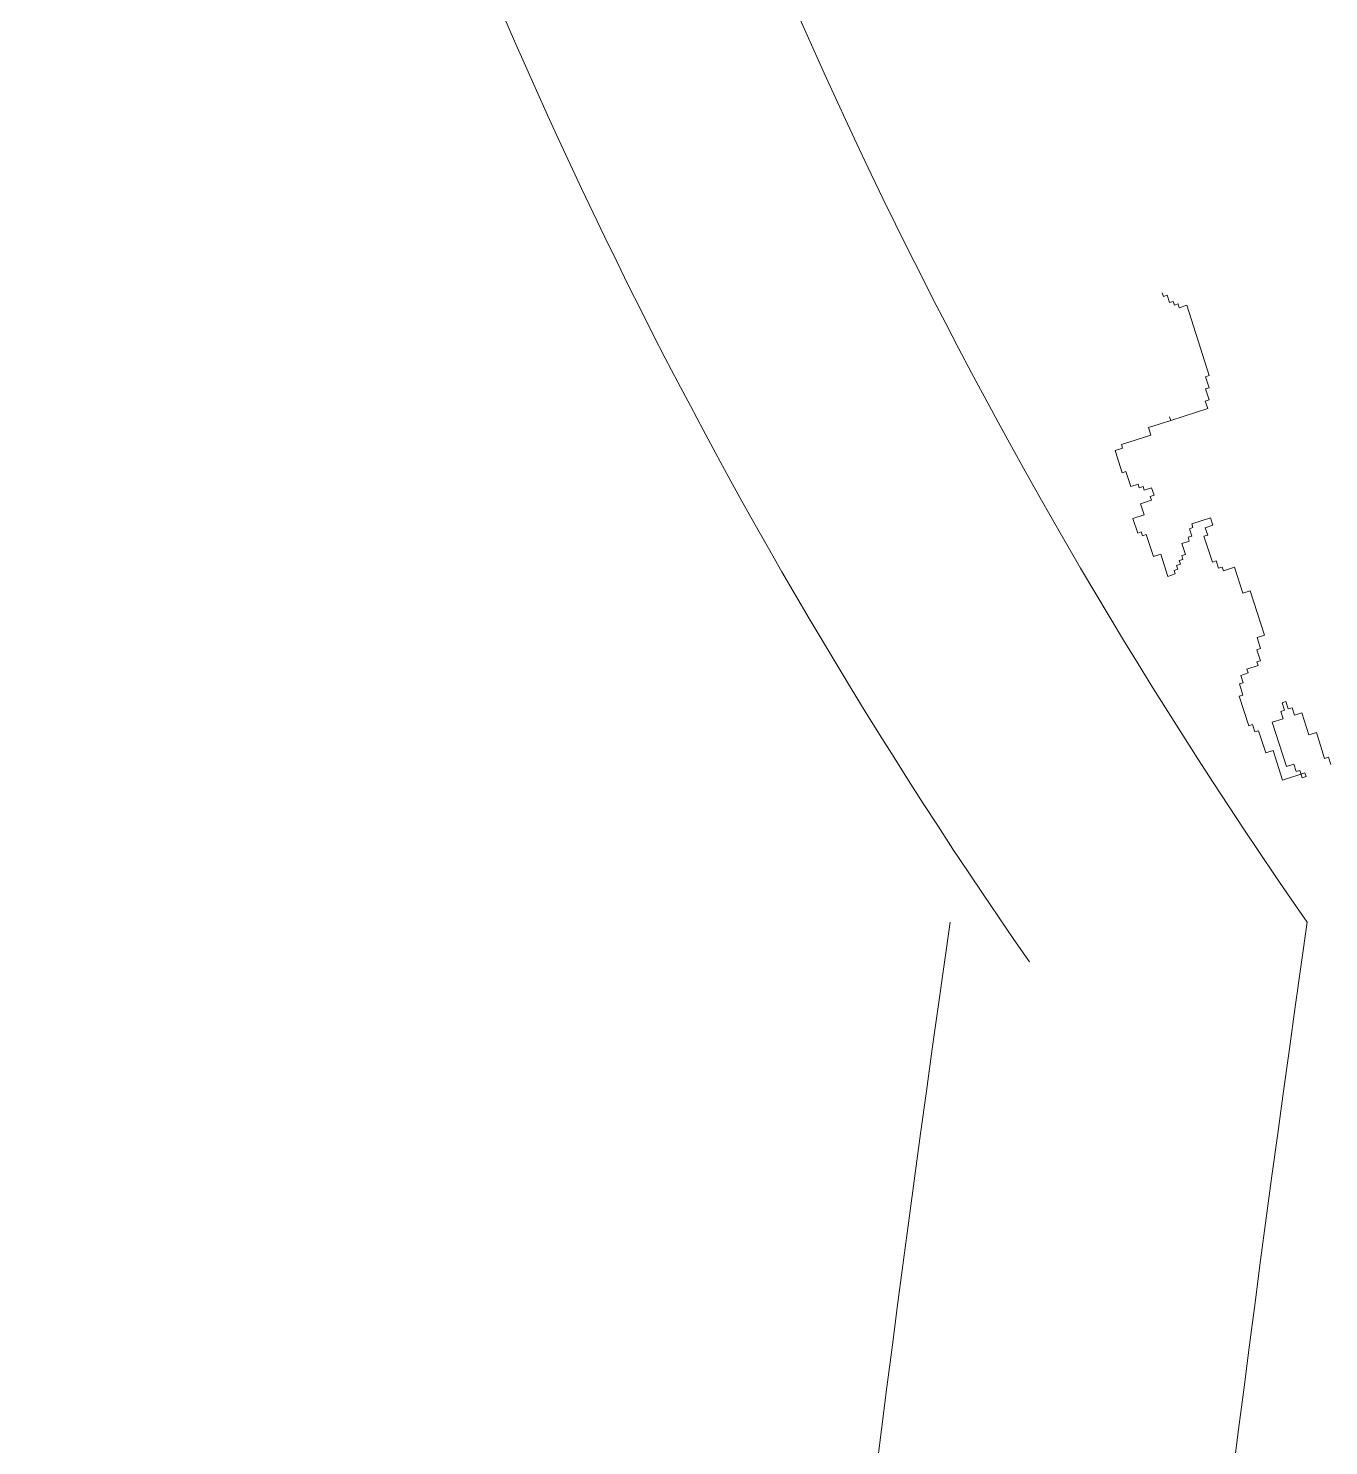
# Model space of a CAD drawing. Header units: millimetres. Extents: x -213 to 151, y -74 to 135.
# Drawn here: x 69.7229 to 69.7942, y -64.5188 to -64.441 of the extents above; entities that cross this region are included whole.
import ezdxf

# ---------------------------------------------------------------- set-up
doc = ezdxf.new("R2010")
doc.units = ezdxf.units.MM
doc.header["$LTSCALE"] = 15

# ---------------------------------------------------------------- blocks, each defined once
blk = doc.blocks.new('sf')
at = {"color": 84, "lineweight": 5}
for p, q in [((17870.55, 470909.76), (17870.67, 470910.15)), ((17865.74, 470901.49), (17868.11, 470908.84)), ((17868.11, 470908.84), (17868.89, 470908.59)), ((17868.89, 470908.59), (17869.01, 470908.98)), ((17869.01, 470908.98), (17869.4, 470908.85)), ((17869.4, 470908.85), (17869.53, 470909.24)), ((17869.53, 470909.24), (17869.91, 470909.12)), ((17869.91, 470909.12), (17870.16, 470909.89)), ((17870.16, 470909.89), (17870.55, 470909.76)), ((17866.13, 470901.36), (17865.74, 470901.49)), ((17865.76, 470900.2), (17866.13, 470901.36)), ((17866.14, 470900.08), (17865.76, 470900.2)), ((17865.77, 470898.92), (17866.14, 470900.08)), ((17866.16, 470898.79), (17865.77, 470898.92)), ((17865.91, 470898.02), (17866.16, 470898.79)), ((17869.78, 470896.77), (17865.91, 470898.02)), ((17869.9, 470897.15), (17869.78, 470896.77)), ((17869.78, 470896.77), (17869.9, 470897.15)), ((17872.1, 470896.02), (17869.78, 470896.77)), ((17871.85, 470895.24), (17872.1, 470896.02)), ((17874.95, 470894.24), (17871.85, 470895.24)), ((17874.83, 470893.86), (17874.95, 470894.24)), ((17875.6, 470893.61), (17874.83, 470893.86)), ((17874.85, 470891.28), (17875.6, 470893.61)), ((17873.97, 470889.86), (17874.47, 470891.41)), ((17874.47, 470891.41), (17874.85, 470891.28)), ((17871.53, 470888.94), (17871.78, 470889.71)), ((17871.78, 470889.71), (17872.56, 470889.46)), ((17872.56, 470889.46), (17872.68, 470889.85)), ((17872.68, 470889.85), (17873.07, 470889.72)), ((17873.07, 470889.72), (17873.19, 470890.11)), ((17873.19, 470890.11), (17873.97, 470889.86)), ((17871.92, 470888.81), (17871.53, 470888.94)), ((17871.79, 470888.43), (17871.92, 470888.81)), ((17872.96, 470888.05), (17871.79, 470888.43)), ((17872.58, 470886.89), (17872.96, 470888.05)), ((17865.38, 470885.79), (17865.63, 470886.57)), ((17865.63, 470886.57), (17867.57, 470885.94)), ((17873.74, 470886.52), (17872.58, 470886.89)), ((17873.24, 470884.97), (17873.74, 470886.52)), ((17866.16, 470885.54), (17865.38, 470885.79)), ((17865.91, 470884.77), (17866.16, 470885.54)), ((17867.57, 470885.94), (17867.45, 470885.55)), ((17867.45, 470885.55), (17867.83, 470885.43)), ((17867.83, 470885.43), (17867.58, 470884.66)), ((17871.6, 470882.51), (17872.34, 470884.83)), ((17872.34, 470884.83), (17872.73, 470884.7)), ((17872.73, 470884.7), (17872.86, 470885.09)), ((17872.86, 470885.09), (17873.24, 470884.97)), ((17865.42, 470881.93), (17866.3, 470884.64)), ((17866.3, 470884.64), (17865.91, 470884.77)), ((17867.58, 470884.66), (17867.97, 470884.53)), ((17867.97, 470884.53), (17867.85, 470884.14)), ((17867.85, 470884.14), (17868.62, 470883.89)), ((17868.62, 470883.89), (17868.25, 470882.73)), ((17864.79, 470881.29), (17865.04, 470882.06)), ((17865.04, 470882.06), (17865.42, 470881.93)), ((17868.25, 470882.73), (17868.63, 470882.61)), ((17868.63, 470882.61), (17868.51, 470882.22)), ((17868.51, 470882.22), (17868.9, 470882.1)), ((17868.9, 470882.1), (17868.77, 470881.71)), ((17870.07, 470880.44), (17870.82, 470882.76)), ((17870.82, 470882.76), (17871.6, 470882.51)), ((17862.24, 470878.69), (17863.11, 470881.4)), ((17863.11, 470881.4), (17864.27, 470881.02)), ((17864.27, 470881.02), (17864.4, 470881.41)), ((17864.4, 470881.41), (17864.79, 470881.29)), ((17868.77, 470881.71), (17869.16, 470881.58)), ((17869.16, 470881.58), (17869.03, 470881.2)), ((17869.03, 470881.2), (17869.42, 470881.07)), ((17869.42, 470881.07), (17869.3, 470880.69)), ((17869.3, 470880.69), (17870.07, 470880.44)), ((17859.97, 470874.29), (17861.46, 470878.94)), ((17861.46, 470878.94), (17862.24, 470878.69)), ((17860.74, 470874.04), (17859.97, 470874.29)), ((17860.37, 470872.88), (17860.74, 470874.04)), ((17860.75, 470872.76), (17860.37, 470872.88)), ((17860.38, 470871.6), (17860.75, 470872.76)), ((17860.77, 470871.47), (17860.38, 470871.6)), ((17860.64, 470871.09), (17860.77, 470871.47)), ((17861.8, 470870.71), (17860.64, 470871.09)), ((17861.68, 470870.32), (17861.8, 470870.71)), ((17862.45, 470870.07), (17861.68, 470870.32)), ((17862.2, 470869.3), (17862.45, 470870.07)), ((17862.59, 470869.17), (17862.2, 470869.3)), ((17862.22, 470868.01), (17862.59, 470869.17)), ((17857.47, 470866.55), (17857.72, 470867.33)), ((17857.72, 470867.33), (17858.11, 470867.2)), ((17858.11, 470867.2), (17857.86, 470866.43)), ((17861.6, 470864.79), (17862.6, 470867.89)), ((17862.6, 470867.89), (17862.22, 470868.01)), ((17855.31, 470863.83), (17856.06, 470866.15)), ((17856.06, 470866.15), (17856.83, 470865.9)), ((17856.83, 470865.9), (17857.08, 470866.68)), ((17857.08, 470866.68), (17857.47, 470866.55)), ((17857.86, 470866.43), (17858.24, 470866.3)), ((17858.24, 470866.3), (17857.99, 470865.53)), ((17857.99, 470865.53), (17859.16, 470865.15)), ((17853.66, 470861.37), (17854.53, 470864.08)), ((17854.53, 470864.08), (17855.31, 470863.83)), ((17859.16, 470865.15), (17857.66, 470860.51)), ((17859.83, 470861.95), (17860.58, 470864.27)), ((17860.58, 470864.27), (17860.97, 470864.14)), ((17860.97, 470864.14), (17861.22, 470864.92)), ((17861.22, 470864.92), (17861.6, 470864.79)), ((17853.02, 470860.72), (17853.27, 470861.5)), ((17853.27, 470861.5), (17853.66, 470861.37)), ((17858.06, 470859.1), (17859.06, 470862.2)), ((17859.06, 470862.2), (17859.83, 470861.95)), ((17855.61, 470859.46), (17855.73, 470859.85)), ((17855.73, 470859.85), (17858.06, 470859.1)), ((17856.25, 470860.11), (17856, 470859.34)), ((17856.63, 470859.99), (17856.25, 470860.11)), ((17856.88, 470860.76), (17856.63, 470859.99)), ((17857.66, 470860.51), (17856.88, 470860.76)), ((17856, 470859.34), (17855.61, 470859.46))]:
    blk.add_line(p, q, dxfattribs=at)
at = {"color": 43, "lineweight": 5}
for centre, radius, start, end in [((17395.22, 471164.83), 560.93, 325.1399, 3.3011), ((17424.31, 471160.68), 560.93, 325.1399, 2.1534), ((14315.01, 470338.49), 3576.41, 3.54644, 8.12912), ((14352.41, 470338.49), 3576.41, 3.54644, 8.12912)]:
    blk.add_arc(centre, radius, start, end, dxfattribs=at)

msp = doc.modelspace()

# ---------------------------------------------------------------- block references
at = {"lineweight": 5, "xscale": -0.0005240255359560251, "yscale": 0.0005240255359560251, "zscale": 0.0005240255359560251}
msp.add_blockref('sf', (79.149772, -311.224477), dxfattribs=at)

doc.saveas('drawing.dxf')
